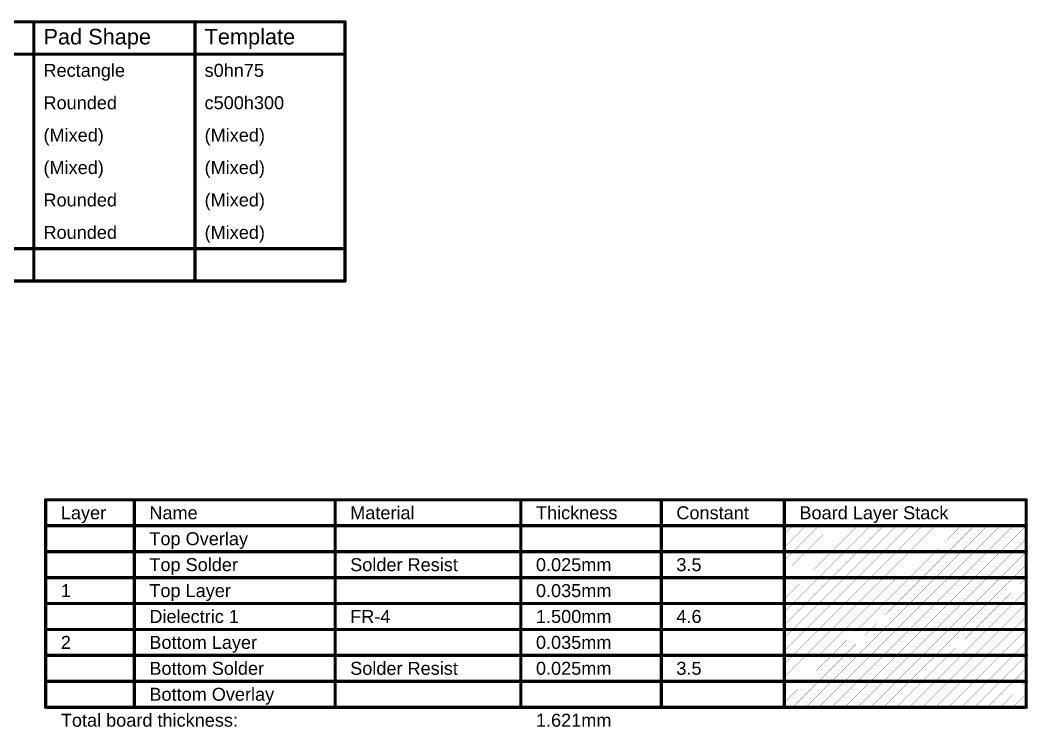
# Model space of a CAD drawing. Header units: inches. Extents: x -40 to 219, y 2 to 133.
# Drawn here: x 100.4 to 218.9, y 50.4 to 133.5 of the extents above; entities that cross this region are included whole.
import ezdxf

# ---------------------------------------------------------------- set-up
doc = ezdxf.new("R2010")
doc.units = ezdxf.units.IN
doc.layers.add('Drill Drawing', color=1, linetype='Continuous')
doc.layers.add('Fabrication', color=76, linetype='Continuous')
doc.styles.add('Arial', font='', dxfattribs={"height": 0.2})
doc.styles.get('Arial').set_extended_font_data('Arial')

msp = doc.modelspace()

# ---------------------------------------------------------------- linework, layer by layer
at = {"layer": 'Drill Drawing', "const_width": 0.381}
for points in [[(-40.21, 133.27), (138.61, 133.27)], [(102.02, 102.79), (102.02, 133.27)], [(120.96, 102.79), (120.96, 133.27)], [(138.61, 102.79), (138.61, 133.27)], [(-40.21, 129.46), (138.61, 129.46)], [(-40.21, 106.6), (138.61, 106.6)], [(-40.21, 102.79), (138.61, 102.79)]]:
    msp.add_lwpolyline(points, dxfattribs=at)
at = {"layer": 'Drill Drawing', "const_width": 0.191}
for points in [[(101.92, 133.27, 1), (102.11, 133.27, 1)], [(120.86, 133.27, 1), (121.06, 133.27, 1)], [(138.51, 133.27, 1), (138.7, 133.27, 1)], [(138.51, 133.27, 1), (138.7, 133.27, 1)], [(138.51, 129.46, 1), (138.7, 129.46, 1)], [(138.51, 106.6, 1), (138.7, 106.6, 1)], [(101.92, 102.79, 1), (102.11, 102.79, 1)], [(120.86, 102.79, 1), (121.06, 102.79, 1)], [(138.51, 102.79, 1), (138.7, 102.79, 1)], [(138.51, 102.79, 1), (138.7, 102.79, 1)]]:
    msp.add_lwpolyline(points, format="xyb", close=True, dxfattribs=at)
at = {"layer": 'Fabrication'}
for points, const_width in [([(103.42, 77.06), (218.7, 77.06)], 0.381), ([(103.42, 52.68), (103.42, 77.06)], 0.381), ([(113.83, 52.68), (113.83, 77.06)], 0.381), ([(137.45, 52.68), (137.45, 77.06)], 0.381), ([(159.28, 52.68), (159.28, 77.06)], 0.381), ([(175.79, 52.68), (175.79, 77.06)], 0.381), ([(190.26, 52.68), (190.26, 77.06)], 0.381), ([(218.7, 52.68), (218.7, 77.06)], 0.381), ([(103.42, 74.02), (218.7, 74.02)], 0.381), ([(190.26, 71.48), (192.8, 74.02)], 0.0254), ([(190.26, 73.01), (191.27, 74.02)], 0.0254), ([(191.27, 70.97), (194.32, 74.02)], 0.0254), ([(192.8, 70.97), (195.84, 74.02)], 0.0254), ([(194.32, 70.97), (197.37, 74.02)], 0.0254), ([(195.84, 70.97), (198.89, 74.02)], 0.0254), ([(197.37, 70.97), (200.42, 74.02)], 0.0254), ([(198.89, 70.97), (201.94, 74.02)], 0.0254), ([(200.42, 70.97), (203.46, 74.02)], 0.0254), ([(201.94, 70.97), (204.99, 74.02)], 0.0254), ([(203.46, 70.97), (206.51, 74.02)], 0.0254), ([(204.99, 70.97), (208.04, 74.02)], 0.0254), ([(206.51, 70.97), (209.56, 74.02)], 0.0254), ([(208.04, 70.97), (211.08, 74.02)], 0.0254), ([(209.56, 70.97), (212.61, 74.02)], 0.0254), ([(211.08, 70.97), (214.13, 74.02)], 0.0254), ([(212.61, 70.97), (215.66, 74.02)], 0.0254), ([(214.13, 70.97), (217.18, 74.02)], 0.0254), ([(215.66, 70.97), (218.7, 74.02)], 0.0254), ([(217.18, 70.97), (218.7, 72.49)], 0.0254), ([(103.42, 70.97), (113.83, 70.97)], 0.381), ([(113.83, 70.97), (137.45, 70.97)], 0.381), ([(137.45, 70.97), (159.28, 70.97)], 0.381), ([(159.28, 70.97), (175.79, 70.97)], 0.381), ([(175.79, 70.97), (190.26, 70.97)], 0.381), ([(190.26, 70.97), (218.7, 70.97)], 0.381), ([(190.26, 68.44), (192.8, 70.97)], 0.0254), ([(190.26, 69.96), (191.27, 70.97)], 0.0254), ([(191.27, 67.92), (194.32, 70.97)], 0.0254), ([(192.8, 67.92), (195.84, 70.97)], 0.0254), ([(194.32, 67.92), (197.37, 70.97)], 0.0254), ([(195.84, 67.92), (198.89, 70.97)], 0.0254), ([(197.37, 67.92), (200.42, 70.97)], 0.0254), ([(198.89, 67.92), (201.94, 70.97)], 0.0254), ([(200.42, 67.92), (203.46, 70.97)], 0.0254), ([(201.94, 67.92), (204.99, 70.97)], 0.0254), ([(203.46, 67.92), (206.51, 70.97)], 0.0254), ([(204.99, 67.92), (208.04, 70.97)], 0.0254), ([(206.51, 67.92), (209.56, 70.97)], 0.0254), ([(208.04, 67.92), (211.08, 70.97)], 0.0254), ([(209.56, 67.92), (212.61, 70.97)], 0.0254), ([(211.08, 67.92), (214.13, 70.97)], 0.0254), ([(212.61, 67.92), (215.66, 70.97)], 0.0254), ([(214.13, 67.92), (217.18, 70.97)], 0.0254), ([(215.66, 67.92), (218.7, 70.97)], 0.0254), ([(217.18, 67.92), (218.7, 69.44)], 0.0254), ([(103.42, 67.92), (113.83, 67.92)], 0.381), ([(113.83, 67.92), (137.45, 67.92)], 0.381), ([(137.45, 67.92), (159.28, 67.92)], 0.381), ([(159.28, 67.92), (175.79, 67.92)], 0.381), ([(175.79, 67.92), (190.26, 67.92)], 0.381), ([(190.26, 67.92), (218.7, 67.92)], 0.381), ([(190.26, 65.39), (192.8, 67.92)], 0.0254), ([(190.26, 66.91), (191.27, 67.92)], 0.0254), ([(191.27, 64.87), (194.32, 67.92)], 0.0254), ([(192.8, 64.87), (195.84, 67.92)], 0.0254), ([(194.32, 64.87), (197.37, 67.92)], 0.0254), ([(195.84, 64.87), (198.89, 67.92)], 0.0254), ([(197.37, 64.87), (200.42, 67.92)], 0.0254), ([(198.89, 64.87), (201.94, 67.92)], 0.0254), ([(200.42, 64.87), (203.46, 67.92)], 0.0254), ([(201.94, 64.87), (204.99, 67.92)], 0.0254), ([(203.46, 64.87), (206.51, 67.92)], 0.0254), ([(204.99, 64.87), (208.04, 67.92)], 0.0254), ([(206.51, 64.87), (209.56, 67.92)], 0.0254), ([(208.04, 64.87), (211.08, 67.92)], 0.0254), ([(209.56, 64.87), (212.61, 67.92)], 0.0254), ([(211.08, 64.87), (214.13, 67.92)], 0.0254), ([(212.61, 64.87), (215.66, 67.92)], 0.0254), ([(214.13, 64.87), (217.18, 67.92)], 0.0254), ([(215.66, 64.87), (218.7, 67.92)], 0.0254), ([(217.18, 64.87), (218.7, 66.4)], 0.0254), ([(103.42, 64.87), (113.83, 64.87)], 0.381), ([(113.83, 64.87), (137.45, 64.87)], 0.381), ([(137.45, 64.87), (159.28, 64.87)], 0.381), ([(159.28, 64.87), (175.79, 64.87)], 0.381), ([(175.79, 64.87), (190.26, 64.87)], 0.381), ([(190.26, 64.87), (218.7, 64.87)], 0.381), ([(190.26, 62.34), (192.8, 64.87)], 0.0254), ([(190.26, 63.86), (191.27, 64.87)], 0.0254), ([(191.27, 61.82), (194.32, 64.87)], 0.0254), ([(192.8, 61.82), (195.84, 64.87)], 0.0254), ([(194.32, 61.82), (197.37, 64.87)], 0.0254), ([(195.84, 61.82), (198.89, 64.87)], 0.0254), ([(197.37, 61.82), (200.42, 64.87)], 0.0254), ([(198.89, 61.82), (201.94, 64.87)], 0.0254), ([(200.42, 61.82), (203.46, 64.87)], 0.0254), ([(201.94, 61.82), (204.99, 64.87)], 0.0254), ([(203.46, 61.82), (206.51, 64.87)], 0.0254), ([(204.99, 61.82), (208.04, 64.87)], 0.0254), ([(206.51, 61.82), (209.56, 64.87)], 0.0254), ([(208.04, 61.82), (211.08, 64.87)], 0.0254), ([(209.56, 61.82), (212.61, 64.87)], 0.0254), ([(211.08, 61.82), (214.13, 64.87)], 0.0254), ([(212.61, 61.82), (215.66, 64.87)], 0.0254), ([(214.13, 61.82), (217.18, 64.87)], 0.0254), ([(215.66, 61.82), (218.7, 64.87)], 0.0254), ([(217.18, 61.82), (218.7, 63.35)], 0.0254), ([(103.42, 61.82), (113.83, 61.82)], 0.381), ([(113.83, 61.82), (137.45, 61.82)], 0.381), ([(137.45, 61.82), (159.28, 61.82)], 0.381), ([(159.28, 61.82), (175.79, 61.82)], 0.381), ([(175.79, 61.82), (190.26, 61.82)], 0.381), ([(190.26, 61.82), (218.7, 61.82)], 0.381), ([(190.26, 59.29), (192.8, 61.82)], 0.0254), ([(190.26, 60.82), (191.27, 61.82)], 0.0254), ([(191.27, 58.78), (194.32, 61.82)], 0.0254), ([(192.8, 58.78), (195.84, 61.82)], 0.0254), ([(194.32, 58.78), (197.37, 61.82)], 0.0254), ([(195.84, 58.78), (198.89, 61.82)], 0.0254), ([(197.37, 58.78), (200.42, 61.82)], 0.0254), ([(198.89, 58.78), (201.94, 61.82)], 0.0254), ([(200.42, 58.78), (203.46, 61.82)], 0.0254), ([(201.94, 58.78), (204.99, 61.82)], 0.0254), ([(203.46, 58.78), (206.51, 61.82)], 0.0254), ([(204.99, 58.78), (208.04, 61.82)], 0.0254), ([(206.51, 58.78), (209.56, 61.82)], 0.0254), ([(208.04, 58.78), (211.08, 61.82)], 0.0254), ([(209.56, 58.78), (212.61, 61.82)], 0.0254), ([(211.08, 58.78), (214.13, 61.82)], 0.0254), ([(212.61, 58.78), (215.66, 61.82)], 0.0254), ([(214.13, 58.78), (217.18, 61.82)], 0.0254), ([(215.66, 58.78), (218.7, 61.82)], 0.0254), ([(217.18, 58.78), (218.7, 60.3)], 0.0254), ([(103.42, 58.78), (113.83, 58.78)], 0.381), ([(113.83, 58.78), (137.45, 58.78)], 0.381), ([(137.45, 58.78), (159.28, 58.78)], 0.381), ([(159.28, 58.78), (175.79, 58.78)], 0.381), ([(175.79, 58.78), (190.26, 58.78)], 0.381), ([(190.26, 58.78), (218.7, 58.78)], 0.381), ([(190.26, 56.24), (192.8, 58.78)], 0.0254), ([(190.26, 57.77), (191.27, 58.78)], 0.0254), ([(191.27, 55.73), (194.32, 58.78)], 0.0254), ([(192.8, 55.73), (195.84, 58.78)], 0.0254), ([(194.32, 55.73), (197.37, 58.78)], 0.0254), ([(195.84, 55.73), (198.89, 58.78)], 0.0254), ([(197.37, 55.73), (200.42, 58.78)], 0.0254), ([(198.89, 55.73), (201.94, 58.78)], 0.0254), ([(200.42, 55.73), (203.46, 58.78)], 0.0254), ([(201.94, 55.73), (204.99, 58.78)], 0.0254), ([(203.46, 55.73), (206.51, 58.78)], 0.0254), ([(204.99, 55.73), (208.04, 58.78)], 0.0254), ([(206.51, 55.73), (209.56, 58.78)], 0.0254), ([(208.04, 55.73), (211.08, 58.78)], 0.0254), ([(209.56, 55.73), (212.61, 58.78)], 0.0254), ([(211.08, 55.73), (214.13, 58.78)], 0.0254), ([(212.61, 55.73), (215.66, 58.78)], 0.0254), ([(214.13, 55.73), (217.18, 58.78)], 0.0254), ([(215.66, 55.73), (218.7, 58.78)], 0.0254), ([(217.18, 55.73), (218.7, 57.25)], 0.0254), ([(103.42, 55.73), (113.83, 55.73)], 0.381), ([(113.83, 55.73), (137.45, 55.73)], 0.381), ([(137.45, 55.73), (159.28, 55.73)], 0.381), ([(159.28, 55.73), (175.79, 55.73)], 0.381), ([(175.79, 55.73), (190.26, 55.73)], 0.381), ([(190.26, 55.73), (218.7, 55.73)], 0.381), ([(190.26, 53.2), (192.8, 55.73)], 0.0254), ([(190.26, 54.72), (191.27, 55.73)], 0.0254), ([(191.27, 52.68), (194.32, 55.73)], 0.0254), ([(192.8, 52.68), (195.84, 55.73)], 0.0254), ([(194.32, 52.68), (197.37, 55.73)], 0.0254), ([(195.84, 52.68), (198.89, 55.73)], 0.0254), ([(197.37, 52.68), (200.42, 55.73)], 0.0254), ([(198.89, 52.68), (201.94, 55.73)], 0.0254), ([(200.42, 52.68), (203.46, 55.73)], 0.0254), ([(201.94, 52.68), (204.99, 55.73)], 0.0254), ([(203.46, 52.68), (206.51, 55.73)], 0.0254), ([(204.99, 52.68), (208.04, 55.73)], 0.0254), ([(206.51, 52.68), (209.56, 55.73)], 0.0254), ([(208.04, 52.68), (211.08, 55.73)], 0.0254), ([(209.56, 52.68), (212.61, 55.73)], 0.0254), ([(211.08, 52.68), (214.13, 55.73)], 0.0254), ([(212.61, 52.68), (215.66, 55.73)], 0.0254), ([(214.13, 52.68), (217.18, 55.73)], 0.0254), ([(215.66, 52.68), (218.7, 55.73)], 0.0254), ([(217.18, 52.68), (218.7, 54.2)], 0.0254), ([(103.42, 52.68), (113.83, 52.68)], 0.381), ([(113.83, 52.68), (137.45, 52.68)], 0.381), ([(137.45, 52.68), (159.28, 52.68)], 0.381), ([(159.28, 52.68), (175.79, 52.68)], 0.381), ([(175.79, 52.68), (190.26, 52.68)], 0.381), ([(190.26, 52.68), (218.7, 52.68)], 0.381)]:
    msp.add_lwpolyline(points, dxfattribs=dict(at, const_width=const_width))
for points, const_width in [([(103.32, 77.06, 1), (103.51, 77.06, 1)], 0.191), ([(103.32, 77.06, 1), (103.51, 77.06, 1)], 0.191), ([(113.73, 77.06, 1), (113.93, 77.06, 1)], 0.191), ([(137.35, 77.06, 1), (137.54, 77.06, 1)], 0.191), ([(159.19, 77.06, 1), (159.38, 77.06, 1)], 0.191), ([(175.69, 77.06, 1), (175.88, 77.06, 1)], 0.191), ([(190.17, 77.06, 1), (190.36, 77.06, 1)], 0.191), ([(218.61, 77.06, 1), (218.8, 77.06, 1)], 0.191), ([(218.61, 77.06, 1), (218.8, 77.06, 1)], 0.191), ([(103.32, 74.02, 1), (103.51, 74.02, 1)], 0.191), ([(191.27, 74.02, 1), (191.28, 74.02, 1)], 0.0127), ([(192.79, 74.02, 1), (192.8, 74.02, 1)], 0.0127), ([(194.31, 74.02, 1), (194.33, 74.02, 1)], 0.0127), ([(195.84, 74.02, 1), (195.85, 74.02, 1)], 0.0127), ([(197.36, 74.02, 1), (197.37, 74.02, 1)], 0.0127), ([(198.89, 74.02, 1), (198.9, 74.02, 1)], 0.0127), ([(200.41, 74.02, 1), (200.42, 74.02, 1)], 0.0127), ([(201.93, 74.02, 1), (201.95, 74.02, 1)], 0.0127), ([(203.46, 74.02, 1), (203.47, 74.02, 1)], 0.0127), ([(204.98, 74.02, 1), (204.99, 74.02, 1)], 0.0127), ([(206.51, 74.02, 1), (206.52, 74.02, 1)], 0.0127), ([(208.03, 74.02, 1), (208.04, 74.02, 1)], 0.0127), ([(209.55, 74.02, 1), (209.57, 74.02, 1)], 0.0127), ([(211.08, 74.02, 1), (211.09, 74.02, 1)], 0.0127), ([(212.6, 74.02, 1), (212.61, 74.02, 1)], 0.0127), ([(214.13, 74.02, 1), (214.14, 74.02, 1)], 0.0127), ([(215.65, 74.02, 1), (215.66, 74.02, 1)], 0.0127), ([(217.17, 74.02, 1), (217.19, 74.02, 1)], 0.0127), ([(218.61, 74.02, 1), (218.8, 74.02, 1)], 0.191), ([(218.7, 74.02, 1), (218.71, 74.02, 1)], 0.0127), ([(190.26, 73.01, 1), (190.27, 73.01, 1)], 0.0127), ([(218.7, 72.49, 1), (218.71, 72.49, 1)], 0.0127), ([(103.32, 70.97, 1), (103.51, 70.97, 1)], 0.191), ([(113.73, 70.97, 1), (113.93, 70.97, 1)], 0.191), ([(113.73, 70.97, 1), (113.93, 70.97, 1)], 0.191), ([(137.35, 70.97, 1), (137.54, 70.97, 1)], 0.191), ([(137.35, 70.97, 1), (137.54, 70.97, 1)], 0.191), ([(159.19, 70.97, 1), (159.38, 70.97, 1)], 0.191), ([(159.19, 70.97, 1), (159.38, 70.97, 1)], 0.191), ([(175.69, 70.97, 1), (175.88, 70.97, 1)], 0.191), ([(175.69, 70.97, 1), (175.88, 70.97, 1)], 0.191), ([(190.17, 70.97, 1), (190.36, 70.97, 1)], 0.191), ([(190.17, 70.97, 1), (190.36, 70.97, 1)], 0.191), ([(190.26, 71.48, 1), (190.27, 71.48, 1)], 0.0127), ([(218.61, 70.97, 1), (218.8, 70.97, 1)], 0.191), ([(190.26, 69.96, 1), (190.27, 69.96, 1)], 0.0127), ([(191.27, 70.97, 1), (191.28, 70.97, 1)], 0.0127), ([(191.27, 70.97, 1), (191.28, 70.97, 1)], 0.0127), ([(192.79, 70.97, 1), (192.8, 70.97, 1)], 0.0127), ([(192.79, 70.97, 1), (192.8, 70.97, 1)], 0.0127), ([(194.31, 70.97, 1), (194.33, 70.97, 1)], 0.0127), ([(194.31, 70.97, 1), (194.33, 70.97, 1)], 0.0127), ([(195.84, 70.97, 1), (195.85, 70.97, 1)], 0.0127), ([(195.84, 70.97, 1), (195.85, 70.97, 1)], 0.0127), ([(197.36, 70.97, 1), (197.37, 70.97, 1)], 0.0127), ([(197.36, 70.97, 1), (197.37, 70.97, 1)], 0.0127), ([(198.89, 70.97, 1), (198.9, 70.97, 1)], 0.0127), ([(198.89, 70.97, 1), (198.9, 70.97, 1)], 0.0127), ([(200.41, 70.97, 1), (200.42, 70.97, 1)], 0.0127), ([(200.41, 70.97, 1), (200.42, 70.97, 1)], 0.0127), ([(201.93, 70.97, 1), (201.95, 70.97, 1)], 0.0127), ([(201.93, 70.97, 1), (201.95, 70.97, 1)], 0.0127), ([(203.46, 70.97, 1), (203.47, 70.97, 1)], 0.0127), ([(203.46, 70.97, 1), (203.47, 70.97, 1)], 0.0127), ([(204.98, 70.97, 1), (204.99, 70.97, 1)], 0.0127), ([(204.98, 70.97, 1), (204.99, 70.97, 1)], 0.0127), ([(206.51, 70.97, 1), (206.52, 70.97, 1)], 0.0127), ([(206.51, 70.97, 1), (206.52, 70.97, 1)], 0.0127), ([(208.03, 70.97, 1), (208.04, 70.97, 1)], 0.0127), ([(208.03, 70.97, 1), (208.04, 70.97, 1)], 0.0127), ([(209.55, 70.97, 1), (209.57, 70.97, 1)], 0.0127), ([(209.55, 70.97, 1), (209.57, 70.97, 1)], 0.0127), ([(211.08, 70.97, 1), (211.09, 70.97, 1)], 0.0127), ([(211.08, 70.97, 1), (211.09, 70.97, 1)], 0.0127), ([(212.6, 70.97, 1), (212.61, 70.97, 1)], 0.0127), ([(212.6, 70.97, 1), (212.61, 70.97, 1)], 0.0127), ([(214.13, 70.97, 1), (214.14, 70.97, 1)], 0.0127), ([(214.13, 70.97, 1), (214.14, 70.97, 1)], 0.0127), ([(215.65, 70.97, 1), (215.66, 70.97, 1)], 0.0127), ([(215.65, 70.97, 1), (215.66, 70.97, 1)], 0.0127), ([(217.17, 70.97, 1), (217.19, 70.97, 1)], 0.0127), ([(217.17, 70.97, 1), (217.19, 70.97, 1)], 0.0127), ([(218.7, 70.97, 1), (218.71, 70.97, 1)], 0.0127), ([(218.7, 69.44, 1), (218.71, 69.44, 1)], 0.0127), ([(103.32, 67.92, 1), (103.51, 67.92, 1)], 0.191), ([(113.73, 67.92, 1), (113.93, 67.92, 1)], 0.191), ([(113.73, 67.92, 1), (113.93, 67.92, 1)], 0.191), ([(137.35, 67.92, 1), (137.54, 67.92, 1)], 0.191), ([(137.35, 67.92, 1), (137.54, 67.92, 1)], 0.191), ([(159.19, 67.92, 1), (159.38, 67.92, 1)], 0.191), ([(159.19, 67.92, 1), (159.38, 67.92, 1)], 0.191), ([(175.69, 67.92, 1), (175.88, 67.92, 1)], 0.191), ([(175.69, 67.92, 1), (175.88, 67.92, 1)], 0.191), ([(190.17, 67.92, 1), (190.36, 67.92, 1)], 0.191), ([(190.17, 67.92, 1), (190.36, 67.92, 1)], 0.191), ([(190.26, 68.44, 1), (190.27, 68.44, 1)], 0.0127), ([(191.27, 67.92, 1), (191.28, 67.92, 1)], 0.0127), ([(191.27, 67.92, 1), (191.28, 67.92, 1)], 0.0127), ([(192.79, 67.92, 1), (192.8, 67.92, 1)], 0.0127), ([(192.79, 67.92, 1), (192.8, 67.92, 1)], 0.0127), ([(194.31, 67.92, 1), (194.33, 67.92, 1)], 0.0127), ([(194.31, 67.92, 1), (194.33, 67.92, 1)], 0.0127), ([(195.84, 67.92, 1), (195.85, 67.92, 1)], 0.0127), ([(195.84, 67.92, 1), (195.85, 67.92, 1)], 0.0127), ([(197.36, 67.92, 1), (197.37, 67.92, 1)], 0.0127), ([(197.36, 67.92, 1), (197.37, 67.92, 1)], 0.0127), ([(198.89, 67.92, 1), (198.9, 67.92, 1)], 0.0127), ([(198.89, 67.92, 1), (198.9, 67.92, 1)], 0.0127), ([(200.41, 67.92, 1), (200.42, 67.92, 1)], 0.0127), ([(200.41, 67.92, 1), (200.42, 67.92, 1)], 0.0127), ([(201.93, 67.92, 1), (201.95, 67.92, 1)], 0.0127), ([(201.93, 67.92, 1), (201.95, 67.92, 1)], 0.0127), ([(203.46, 67.92, 1), (203.47, 67.92, 1)], 0.0127), ([(203.46, 67.92, 1), (203.47, 67.92, 1)], 0.0127), ([(204.98, 67.92, 1), (204.99, 67.92, 1)], 0.0127), ([(204.98, 67.92, 1), (204.99, 67.92, 1)], 0.0127), ([(206.51, 67.92, 1), (206.52, 67.92, 1)], 0.0127), ([(206.51, 67.92, 1), (206.52, 67.92, 1)], 0.0127), ([(208.03, 67.92, 1), (208.04, 67.92, 1)], 0.0127), ([(208.03, 67.92, 1), (208.04, 67.92, 1)], 0.0127), ([(209.55, 67.92, 1), (209.57, 67.92, 1)], 0.0127), ([(209.55, 67.92, 1), (209.57, 67.92, 1)], 0.0127), ([(211.08, 67.92, 1), (211.09, 67.92, 1)], 0.0127), ([(211.08, 67.92, 1), (211.09, 67.92, 1)], 0.0127), ([(212.6, 67.92, 1), (212.61, 67.92, 1)], 0.0127), ([(212.6, 67.92, 1), (212.61, 67.92, 1)], 0.0127), ([(214.13, 67.92, 1), (214.14, 67.92, 1)], 0.0127), ([(214.13, 67.92, 1), (214.14, 67.92, 1)], 0.0127), ([(215.65, 67.92, 1), (215.66, 67.92, 1)], 0.0127), ([(215.65, 67.92, 1), (215.66, 67.92, 1)], 0.0127), ([(217.17, 67.92, 1), (217.19, 67.92, 1)], 0.0127), ([(217.17, 67.92, 1), (217.19, 67.92, 1)], 0.0127), ([(218.61, 67.92, 1), (218.8, 67.92, 1)], 0.191), ([(218.7, 67.92, 1), (218.71, 67.92, 1)], 0.0127), ([(190.26, 66.91, 1), (190.27, 66.91, 1)], 0.0127), ([(218.7, 66.4, 1), (218.71, 66.4, 1)], 0.0127), ([(190.26, 65.39, 1), (190.27, 65.39, 1)], 0.0127), ([(103.32, 64.87, 1), (103.51, 64.87, 1)], 0.191), ([(113.73, 64.87, 1), (113.93, 64.87, 1)], 0.191), ([(113.73, 64.87, 1), (113.93, 64.87, 1)], 0.191), ([(137.35, 64.87, 1), (137.54, 64.87, 1)], 0.191), ([(137.35, 64.87, 1), (137.54, 64.87, 1)], 0.191), ([(159.19, 64.87, 1), (159.38, 64.87, 1)], 0.191), ([(159.19, 64.87, 1), (159.38, 64.87, 1)], 0.191), ([(175.69, 64.87, 1), (175.88, 64.87, 1)], 0.191), ([(175.69, 64.87, 1), (175.88, 64.87, 1)], 0.191), ([(190.17, 64.87, 1), (190.36, 64.87, 1)], 0.191), ([(190.17, 64.87, 1), (190.36, 64.87, 1)], 0.191), ([(191.27, 64.87, 1), (191.28, 64.87, 1)], 0.0127), ([(191.27, 64.87, 1), (191.28, 64.87, 1)], 0.0127), ([(192.79, 64.87, 1), (192.8, 64.87, 1)], 0.0127), ([(192.79, 64.87, 1), (192.8, 64.87, 1)], 0.0127), ([(194.31, 64.87, 1), (194.33, 64.87, 1)], 0.0127), ([(194.31, 64.87, 1), (194.33, 64.87, 1)], 0.0127), ([(195.84, 64.87, 1), (195.85, 64.87, 1)], 0.0127), ([(195.84, 64.87, 1), (195.85, 64.87, 1)], 0.0127), ([(197.36, 64.87, 1), (197.37, 64.87, 1)], 0.0127), ([(197.36, 64.87, 1), (197.37, 64.87, 1)], 0.0127), ([(198.89, 64.87, 1), (198.9, 64.87, 1)], 0.0127), ([(198.89, 64.87, 1), (198.9, 64.87, 1)], 0.0127), ([(200.41, 64.87, 1), (200.42, 64.87, 1)], 0.0127), ([(200.41, 64.87, 1), (200.42, 64.87, 1)], 0.0127), ([(201.93, 64.87, 1), (201.95, 64.87, 1)], 0.0127), ([(201.93, 64.87, 1), (201.95, 64.87, 1)], 0.0127), ([(203.46, 64.87, 1), (203.47, 64.87, 1)], 0.0127), ([(203.46, 64.87, 1), (203.47, 64.87, 1)], 0.0127), ([(204.98, 64.87, 1), (204.99, 64.87, 1)], 0.0127), ([(204.98, 64.87, 1), (204.99, 64.87, 1)], 0.0127), ([(206.51, 64.87, 1), (206.52, 64.87, 1)], 0.0127), ([(206.51, 64.87, 1), (206.52, 64.87, 1)], 0.0127), ([(208.03, 64.87, 1), (208.04, 64.87, 1)], 0.0127), ([(208.03, 64.87, 1), (208.04, 64.87, 1)], 0.0127), ([(209.55, 64.87, 1), (209.57, 64.87, 1)], 0.0127), ([(209.55, 64.87, 1), (209.57, 64.87, 1)], 0.0127), ([(211.08, 64.87, 1), (211.09, 64.87, 1)], 0.0127), ([(211.08, 64.87, 1), (211.09, 64.87, 1)], 0.0127), ([(212.6, 64.87, 1), (212.61, 64.87, 1)], 0.0127), ([(212.6, 64.87, 1), (212.61, 64.87, 1)], 0.0127), ([(214.13, 64.87, 1), (214.14, 64.87, 1)], 0.0127), ([(214.13, 64.87, 1), (214.14, 64.87, 1)], 0.0127), ([(215.65, 64.87, 1), (215.66, 64.87, 1)], 0.0127), ([(215.65, 64.87, 1), (215.66, 64.87, 1)], 0.0127), ([(217.17, 64.87, 1), (217.19, 64.87, 1)], 0.0127), ([(217.17, 64.87, 1), (217.19, 64.87, 1)], 0.0127), ([(218.61, 64.87, 1), (218.8, 64.87, 1)], 0.191), ([(218.7, 64.87, 1), (218.71, 64.87, 1)], 0.0127), ([(190.26, 63.86, 1), (190.27, 63.86, 1)], 0.0127), ([(218.7, 63.35, 1), (218.71, 63.35, 1)], 0.0127), ([(103.32, 61.82, 1), (103.51, 61.82, 1)], 0.191), ([(113.73, 61.82, 1), (113.93, 61.82, 1)], 0.191), ([(113.73, 61.82, 1), (113.93, 61.82, 1)], 0.191), ([(137.35, 61.82, 1), (137.54, 61.82, 1)], 0.191), ([(137.35, 61.82, 1), (137.54, 61.82, 1)], 0.191), ([(159.19, 61.82, 1), (159.38, 61.82, 1)], 0.191), ([(159.19, 61.82, 1), (159.38, 61.82, 1)], 0.191), ([(175.69, 61.82, 1), (175.88, 61.82, 1)], 0.191), ([(175.69, 61.82, 1), (175.88, 61.82, 1)], 0.191), ([(190.17, 61.82, 1), (190.36, 61.82, 1)], 0.191), ([(190.17, 61.82, 1), (190.36, 61.82, 1)], 0.191), ([(190.26, 62.34, 1), (190.27, 62.34, 1)], 0.0127), ([(191.27, 61.82, 1), (191.28, 61.82, 1)], 0.0127), ([(191.27, 61.82, 1), (191.28, 61.82, 1)], 0.0127), ([(192.79, 61.82, 1), (192.8, 61.82, 1)], 0.0127), ([(192.79, 61.82, 1), (192.8, 61.82, 1)], 0.0127), ([(194.31, 61.82, 1), (194.33, 61.82, 1)], 0.0127), ([(194.31, 61.82, 1), (194.33, 61.82, 1)], 0.0127), ([(195.84, 61.82, 1), (195.85, 61.82, 1)], 0.0127), ([(195.84, 61.82, 1), (195.85, 61.82, 1)], 0.0127), ([(197.36, 61.82, 1), (197.37, 61.82, 1)], 0.0127), ([(197.36, 61.82, 1), (197.37, 61.82, 1)], 0.0127), ([(198.89, 61.82, 1), (198.9, 61.82, 1)], 0.0127), ([(198.89, 61.82, 1), (198.9, 61.82, 1)], 0.0127), ([(200.41, 61.82, 1), (200.42, 61.82, 1)], 0.0127), ([(200.41, 61.82, 1), (200.42, 61.82, 1)], 0.0127), ([(201.93, 61.82, 1), (201.95, 61.82, 1)], 0.0127), ([(201.93, 61.82, 1), (201.95, 61.82, 1)], 0.0127), ([(203.46, 61.82, 1), (203.47, 61.82, 1)], 0.0127), ([(203.46, 61.82, 1), (203.47, 61.82, 1)], 0.0127), ([(204.98, 61.82, 1), (204.99, 61.82, 1)], 0.0127), ([(204.98, 61.82, 1), (204.99, 61.82, 1)], 0.0127), ([(206.51, 61.82, 1), (206.52, 61.82, 1)], 0.0127), ([(206.51, 61.82, 1), (206.52, 61.82, 1)], 0.0127), ([(208.03, 61.82, 1), (208.04, 61.82, 1)], 0.0127), ([(208.03, 61.82, 1), (208.04, 61.82, 1)], 0.0127), ([(209.55, 61.82, 1), (209.57, 61.82, 1)], 0.0127), ([(209.55, 61.82, 1), (209.57, 61.82, 1)], 0.0127), ([(211.08, 61.82, 1), (211.09, 61.82, 1)], 0.0127), ([(211.08, 61.82, 1), (211.09, 61.82, 1)], 0.0127), ([(212.6, 61.82, 1), (212.61, 61.82, 1)], 0.0127), ([(212.6, 61.82, 1), (212.61, 61.82, 1)], 0.0127), ([(214.13, 61.82, 1), (214.14, 61.82, 1)], 0.0127), ([(214.13, 61.82, 1), (214.14, 61.82, 1)], 0.0127), ([(215.65, 61.82, 1), (215.66, 61.82, 1)], 0.0127), ([(215.65, 61.82, 1), (215.66, 61.82, 1)], 0.0127), ([(217.17, 61.82, 1), (217.19, 61.82, 1)], 0.0127), ([(217.17, 61.82, 1), (217.19, 61.82, 1)], 0.0127), ([(218.61, 61.82, 1), (218.8, 61.82, 1)], 0.191), ([(218.7, 61.82, 1), (218.71, 61.82, 1)], 0.0127), ([(190.26, 60.82, 1), (190.27, 60.82, 1)], 0.0127), ([(190.26, 59.29, 1), (190.27, 59.29, 1)], 0.0127), ([(218.7, 60.3, 1), (218.71, 60.3, 1)], 0.0127), ([(103.32, 58.78, 1), (103.51, 58.78, 1)], 0.191), ([(113.73, 58.78, 1), (113.93, 58.78, 1)], 0.191), ([(113.73, 58.78, 1), (113.93, 58.78, 1)], 0.191), ([(137.35, 58.78, 1), (137.54, 58.78, 1)], 0.191), ([(137.35, 58.78, 1), (137.54, 58.78, 1)], 0.191), ([(159.19, 58.78, 1), (159.38, 58.78, 1)], 0.191), ([(159.19, 58.78, 1), (159.38, 58.78, 1)], 0.191), ([(175.69, 58.78, 1), (175.88, 58.78, 1)], 0.191), ([(175.69, 58.78, 1), (175.88, 58.78, 1)], 0.191), ([(190.17, 58.78, 1), (190.36, 58.78, 1)], 0.191), ([(190.17, 58.78, 1), (190.36, 58.78, 1)], 0.191), ([(191.27, 58.78, 1), (191.28, 58.78, 1)], 0.0127), ([(191.27, 58.78, 1), (191.28, 58.78, 1)], 0.0127), ([(192.79, 58.78, 1), (192.8, 58.78, 1)], 0.0127), ([(192.79, 58.78, 1), (192.8, 58.78, 1)], 0.0127), ([(194.31, 58.78, 1), (194.33, 58.78, 1)], 0.0127), ([(194.31, 58.78, 1), (194.33, 58.78, 1)], 0.0127), ([(195.84, 58.78, 1), (195.85, 58.78, 1)], 0.0127), ([(195.84, 58.78, 1), (195.85, 58.78, 1)], 0.0127), ([(197.36, 58.78, 1), (197.37, 58.78, 1)], 0.0127), ([(197.36, 58.78, 1), (197.37, 58.78, 1)], 0.0127), ([(198.89, 58.78, 1), (198.9, 58.78, 1)], 0.0127), ([(198.89, 58.78, 1), (198.9, 58.78, 1)], 0.0127), ([(200.41, 58.78, 1), (200.42, 58.78, 1)], 0.0127), ([(200.41, 58.78, 1), (200.42, 58.78, 1)], 0.0127), ([(201.93, 58.78, 1), (201.95, 58.78, 1)], 0.0127), ([(201.93, 58.78, 1), (201.95, 58.78, 1)], 0.0127), ([(203.46, 58.78, 1), (203.47, 58.78, 1)], 0.0127), ([(203.46, 58.78, 1), (203.47, 58.78, 1)], 0.0127), ([(204.98, 58.78, 1), (204.99, 58.78, 1)], 0.0127), ([(204.98, 58.78, 1), (204.99, 58.78, 1)], 0.0127), ([(206.51, 58.78, 1), (206.52, 58.78, 1)], 0.0127), ([(206.51, 58.78, 1), (206.52, 58.78, 1)], 0.0127), ([(208.03, 58.78, 1), (208.04, 58.78, 1)], 0.0127), ([(208.03, 58.78, 1), (208.04, 58.78, 1)], 0.0127), ([(209.55, 58.78, 1), (209.57, 58.78, 1)], 0.0127), ([(209.55, 58.78, 1), (209.57, 58.78, 1)], 0.0127), ([(211.08, 58.78, 1), (211.09, 58.78, 1)], 0.0127), ([(211.08, 58.78, 1), (211.09, 58.78, 1)], 0.0127), ([(212.6, 58.78, 1), (212.61, 58.78, 1)], 0.0127), ([(212.6, 58.78, 1), (212.61, 58.78, 1)], 0.0127), ([(214.13, 58.78, 1), (214.14, 58.78, 1)], 0.0127), ([(214.13, 58.78, 1), (214.14, 58.78, 1)], 0.0127), ([(215.65, 58.78, 1), (215.66, 58.78, 1)], 0.0127), ([(215.65, 58.78, 1), (215.66, 58.78, 1)], 0.0127), ([(217.17, 58.78, 1), (217.19, 58.78, 1)], 0.0127), ([(217.17, 58.78, 1), (217.19, 58.78, 1)], 0.0127), ([(218.61, 58.78, 1), (218.8, 58.78, 1)], 0.191), ([(218.7, 58.78, 1), (218.71, 58.78, 1)], 0.0127), ([(190.26, 57.77, 1), (190.27, 57.77, 1)], 0.0127), ([(218.7, 57.25, 1), (218.71, 57.25, 1)], 0.0127), ([(103.32, 55.73, 1), (103.51, 55.73, 1)], 0.191), ([(113.73, 55.73, 1), (113.93, 55.73, 1)], 0.191), ([(113.73, 55.73, 1), (113.93, 55.73, 1)], 0.191), ([(137.35, 55.73, 1), (137.54, 55.73, 1)], 0.191), ([(137.35, 55.73, 1), (137.54, 55.73, 1)], 0.191), ([(159.19, 55.73, 1), (159.38, 55.73, 1)], 0.191), ([(159.19, 55.73, 1), (159.38, 55.73, 1)], 0.191), ([(175.69, 55.73, 1), (175.88, 55.73, 1)], 0.191), ([(175.69, 55.73, 1), (175.88, 55.73, 1)], 0.191), ([(190.17, 55.73, 1), (190.36, 55.73, 1)], 0.191), ([(190.17, 55.73, 1), (190.36, 55.73, 1)], 0.191), ([(190.26, 56.24, 1), (190.27, 56.24, 1)], 0.0127), ([(191.27, 55.73, 1), (191.28, 55.73, 1)], 0.0127), ([(191.27, 55.73, 1), (191.28, 55.73, 1)], 0.0127), ([(192.79, 55.73, 1), (192.8, 55.73, 1)], 0.0127), ([(192.79, 55.73, 1), (192.8, 55.73, 1)], 0.0127), ([(194.31, 55.73, 1), (194.33, 55.73, 1)], 0.0127), ([(194.31, 55.73, 1), (194.33, 55.73, 1)], 0.0127), ([(195.84, 55.73, 1), (195.85, 55.73, 1)], 0.0127), ([(195.84, 55.73, 1), (195.85, 55.73, 1)], 0.0127), ([(197.36, 55.73, 1), (197.37, 55.73, 1)], 0.0127), ([(197.36, 55.73, 1), (197.37, 55.73, 1)], 0.0127), ([(198.89, 55.73, 1), (198.9, 55.73, 1)], 0.0127), ([(198.89, 55.73, 1), (198.9, 55.73, 1)], 0.0127), ([(200.41, 55.73, 1), (200.42, 55.73, 1)], 0.0127), ([(200.41, 55.73, 1), (200.42, 55.73, 1)], 0.0127), ([(201.93, 55.73, 1), (201.95, 55.73, 1)], 0.0127), ([(201.93, 55.73, 1), (201.95, 55.73, 1)], 0.0127), ([(203.46, 55.73, 1), (203.47, 55.73, 1)], 0.0127), ([(203.46, 55.73, 1), (203.47, 55.73, 1)], 0.0127), ([(204.98, 55.73, 1), (204.99, 55.73, 1)], 0.0127), ([(204.98, 55.73, 1), (204.99, 55.73, 1)], 0.0127), ([(206.51, 55.73, 1), (206.52, 55.73, 1)], 0.0127), ([(206.51, 55.73, 1), (206.52, 55.73, 1)], 0.0127), ([(208.03, 55.73, 1), (208.04, 55.73, 1)], 0.0127), ([(208.03, 55.73, 1), (208.04, 55.73, 1)], 0.0127), ([(209.55, 55.73, 1), (209.57, 55.73, 1)], 0.0127), ([(209.55, 55.73, 1), (209.57, 55.73, 1)], 0.0127), ([(211.08, 55.73, 1), (211.09, 55.73, 1)], 0.0127), ([(211.08, 55.73, 1), (211.09, 55.73, 1)], 0.0127), ([(212.6, 55.73, 1), (212.61, 55.73, 1)], 0.0127), ([(212.6, 55.73, 1), (212.61, 55.73, 1)], 0.0127), ([(214.13, 55.73, 1), (214.14, 55.73, 1)], 0.0127), ([(214.13, 55.73, 1), (214.14, 55.73, 1)], 0.0127), ([(215.65, 55.73, 1), (215.66, 55.73, 1)], 0.0127), ([(215.65, 55.73, 1), (215.66, 55.73, 1)], 0.0127), ([(217.17, 55.73, 1), (217.19, 55.73, 1)], 0.0127), ([(217.17, 55.73, 1), (217.19, 55.73, 1)], 0.0127), ([(218.61, 55.73, 1), (218.8, 55.73, 1)], 0.191), ([(218.7, 55.73, 1), (218.71, 55.73, 1)], 0.0127), ([(190.26, 54.72, 1), (190.27, 54.72, 1)], 0.0127), ([(218.7, 54.2, 1), (218.71, 54.2, 1)], 0.0127), ([(103.32, 52.68, 1), (103.51, 52.68, 1)], 0.191), ([(103.32, 52.68, 1), (103.51, 52.68, 1)], 0.191), ([(113.73, 52.68, 1), (113.93, 52.68, 1)], 0.191), ([(113.73, 52.68, 1), (113.93, 52.68, 1)], 0.191), ([(113.73, 52.68, 1), (113.93, 52.68, 1)], 0.191), ([(137.35, 52.68, 1), (137.54, 52.68, 1)], 0.191), ([(137.35, 52.68, 1), (137.54, 52.68, 1)], 0.191), ([(137.35, 52.68, 1), (137.54, 52.68, 1)], 0.191), ([(159.19, 52.68, 1), (159.38, 52.68, 1)], 0.191), ([(159.19, 52.68, 1), (159.38, 52.68, 1)], 0.191), ([(159.19, 52.68, 1), (159.38, 52.68, 1)], 0.191), ([(175.69, 52.68, 1), (175.88, 52.68, 1)], 0.191), ([(175.69, 52.68, 1), (175.88, 52.68, 1)], 0.191), ([(175.69, 52.68, 1), (175.88, 52.68, 1)], 0.191), ([(190.17, 52.68, 1), (190.36, 52.68, 1)], 0.191), ([(190.17, 52.68, 1), (190.36, 52.68, 1)], 0.191), ([(190.17, 52.68, 1), (190.36, 52.68, 1)], 0.191), ([(190.26, 53.2, 1), (190.27, 53.2, 1)], 0.0127), ([(191.27, 52.68, 1), (191.28, 52.68, 1)], 0.0127), ([(192.79, 52.68, 1), (192.8, 52.68, 1)], 0.0127), ([(194.31, 52.68, 1), (194.33, 52.68, 1)], 0.0127), ([(195.84, 52.68, 1), (195.85, 52.68, 1)], 0.0127), ([(197.36, 52.68, 1), (197.37, 52.68, 1)], 0.0127), ([(198.89, 52.68, 1), (198.9, 52.68, 1)], 0.0127), ([(200.41, 52.68, 1), (200.42, 52.68, 1)], 0.0127), ([(201.93, 52.68, 1), (201.95, 52.68, 1)], 0.0127), ([(203.46, 52.68, 1), (203.47, 52.68, 1)], 0.0127), ([(204.98, 52.68, 1), (204.99, 52.68, 1)], 0.0127), ([(206.51, 52.68, 1), (206.52, 52.68, 1)], 0.0127), ([(208.03, 52.68, 1), (208.04, 52.68, 1)], 0.0127), ([(209.55, 52.68, 1), (209.57, 52.68, 1)], 0.0127), ([(211.08, 52.68, 1), (211.09, 52.68, 1)], 0.0127), ([(212.6, 52.68, 1), (212.61, 52.68, 1)], 0.0127), ([(214.13, 52.68, 1), (214.14, 52.68, 1)], 0.0127), ([(215.65, 52.68, 1), (215.66, 52.68, 1)], 0.0127), ([(217.17, 52.68, 1), (217.19, 52.68, 1)], 0.0127), ([(218.61, 52.68, 1), (218.8, 52.68, 1)], 0.191), ([(218.61, 52.68, 1), (218.8, 52.68, 1)], 0.191)]:
    msp.add_lwpolyline(points, format="xyb", close=True, dxfattribs=dict(at, const_width=const_width))

# ---------------------------------------------------------------- texts
at = {"layer": 'Drill Drawing', "style": 'Arial'}
for s, height, p in [('Pad Shape', 1.829, (103.16, 130.61)), ('Template', 1.829, (122.1, 130.61)), ('Rectangle', 1.524, (103.16, 126.8)), ('s0hn75', 1.524, (122.1, 126.8)), ('Rounded', 1.524, (103.16, 122.99)), ('c500h300', 1.524, (122.1, 122.99)), ('(Mixed)', 1.524, (103.16, 119.18)), ('(Mixed)', 1.524, (122.1, 119.18)), ('(Mixed)', 1.524, (103.16, 115.37)), ('(Mixed)', 1.524, (122.1, 115.37)), ('Rounded', 1.524, (103.16, 111.56)), ('(Mixed)', 1.524, (122.1, 111.56)), ('Rounded', 1.524, (103.16, 107.75)), ('(Mixed)', 1.524, (122.1, 107.75))]:
    msp.add_text(s, height=height, dxfattribs=at).set_placement(p)
at = {"layer": 'Fabrication', "style": 'Arial'}
for s, height, p in [('Layer', 1.524, (105.2, 74.78)), ('Name', 1.524, (115.61, 74.78)), ('Material', 1.524, (139.22, 74.78)), ('Thickness', 1.524, (161.06, 74.78)), ('Constant', 1.524, (177.57, 74.78)), ('Board Layer Stack', 1.524, (192.04, 74.78)), ('Top Overlay', 1.524, (115.61, 71.73)), ('Top Solder', 1.524, (115.61, 68.68)), ('Solder Resist', 1.524, (139.22, 68.68)), ('0.025mm', 1.524, (161.06, 68.68)), ('3.5', 1.524, (177.57, 68.68)), ('1', 1.52, (105.2, 65.63)), ('Top Layer', 1.524, (115.61, 65.63)), ('0.035mm', 1.524, (161.06, 65.63)), ('Dielectric 1', 1.524, (115.61, 62.59)), ('FR-4', 1.524, (139.22, 62.59)), ('1.500mm', 1.524, (161.06, 62.59)), ('4.6', 1.524, (177.57, 62.59)), ('2', 1.52, (105.2, 59.54)), ('Bottom Layer', 1.524, (115.61, 59.54)), ('0.035mm', 1.524, (161.06, 59.54)), ('Bottom Solder', 1.524, (115.61, 56.49)), ('Solder Resist', 1.524, (139.22, 56.49)), ('0.025mm', 1.524, (161.06, 56.49)), ('3.5', 1.524, (177.57, 56.49)), ('Bottom Overlay', 1.524, (115.61, 53.44)), ('Total board thickness:', 1.524, (105.2, 50.39)), ('1.621mm', 1.524, (161.06, 50.39))]:
    msp.add_text(s, height=height, dxfattribs=at).set_placement(p)

doc.saveas('drawing.dxf')
